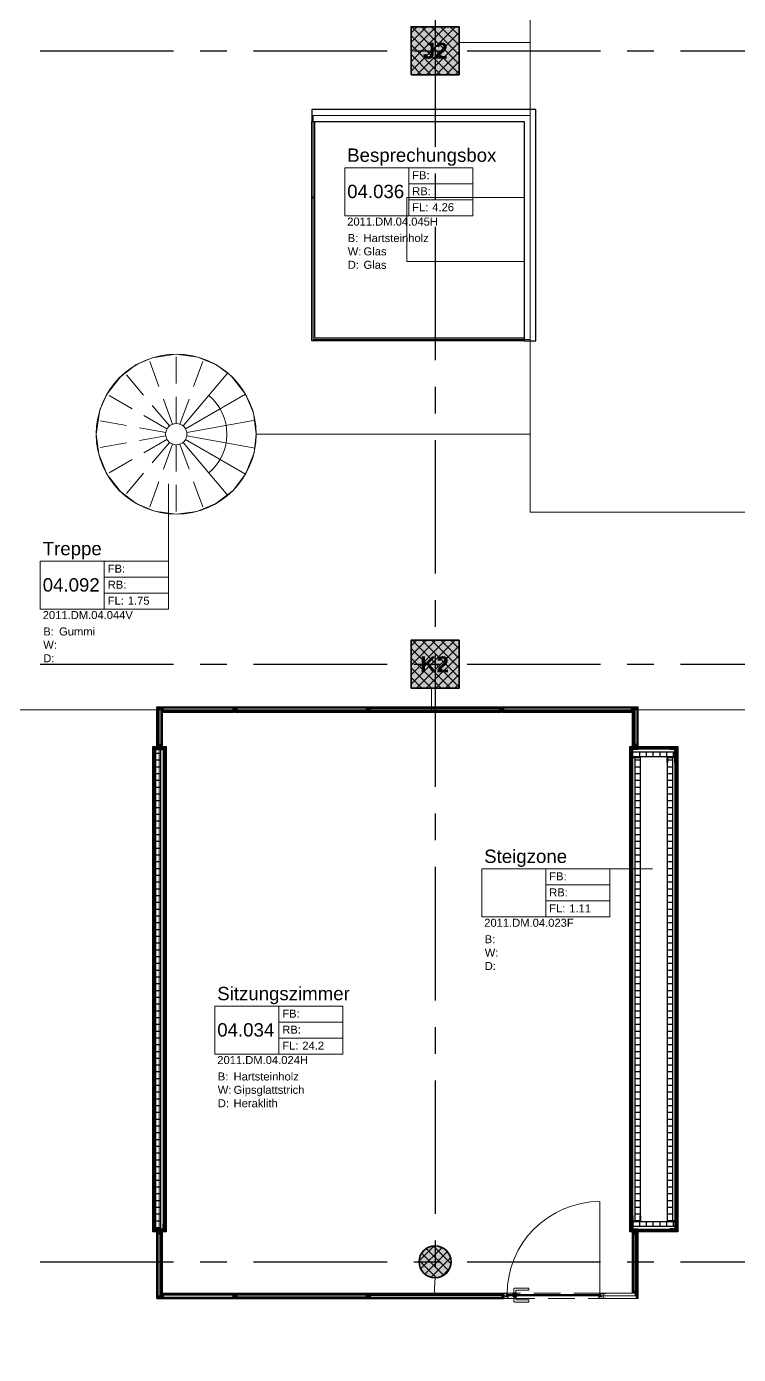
# Model space of a CAD drawing. Header units: millimetres. Extents: x -5 to 111, y -3 to 86.
# Drawn here: x 11.27 to 17.94, y 14.43 to 26.88 of the extents above; entities that cross this region are included whole.
import ezdxf

# ---------------------------------------------------------------- set-up
doc = ezdxf.new("R2010")
doc.units = ezdxf.units.MM
doc.linetypes.add('MITTE', pattern=[2, 1.25, -0.25, 0.25, -0.25])
doc.linetypes.add('STRICHLINIE2', pattern=[0.375, 0.25, -0.125])
for name, color, linetype, lineweight in [('A1------D-', 9, 'Continuous', 18), ('A1E0----E-', 5, 'Continuous', 18), ('A1E00---E-', 3, 'MITTE', 25), ('A1E00---T-', 3, 'Continuous', 25), ('A1E2----E-', 4, 'Continuous', 35), ('A1E2----H-', 5, 'Continuous', 18), ('A1M11---E-', 3, 'Continuous', 25), ('A1M11---H-', 5, 'Continuous', 25), ('A1M16---E-', 5, 'Continuous', 18), ('A1M61---E-', 5, 'Continuous', 18), ('A1Z21---E-', 210, 'Continuous', 18), ('A1Z29---T-', 5, 'Continuous', 18)]:
    doc.layers.add(name, color=color, linetype=linetype, lineweight=lineweight)
doc.layers.add('A1------H-', color=8, linetype='Continuous')
doc.styles.add('ARIAL', font='ARIAL.TTF')
doc.styles.add('ARIALFETT', font='ARIALBD.TTF')
doc.styles.get("Standard").update_dxf_attribs({"font": 'ARIAL.TTF'})
doc.dimstyles.new('MST1_50m', dxfattribs={"dimtxt": 0.125, "dimasz": 0.05, "dimexe": 0.05, "dimexo": 0.1, "dimgap": 0.05, "dimtad": 1, "dimdec": 3, "dimzin": 9, "dimdsep": 46, "dimtxsty": 'ARIAL', "dimblk": 'ORIGIN', "dimcen": 0, "dimse1": 1, "dimse2": 1, "dimclrd": 256, "dimclre": 256, "dimclrt": 256, "dimadec": 0, "dimazin": 0, "dimtfac": 1, "dimtdec": 3, "dimtix": 1, "dimtmove": 0, "dimatfit": 3, "dimldrblk": 'ORIGIN', "dimfxl": 0, "dimlwd": -1, "dimlwe": -1, "dimarcsym": 0})

# ---------------------------------------------------------------- blocks, each defined once
blk = doc.blocks.new('TREPPE_INTERN_¿150')
at = {"layer": 'A1E0----E-', "linetype": 'STRICHLINIE2'}
for p, q in [((-0.05, 0.087), (-0.375, 0.65)), ((-0.017, 0.098), (-0.13, 0.739)), ((0.017, 0.098), (0.13, 0.739)), ((0.05, 0.087), (0.375, 0.65)), ((-0.077, 0.064), (-0.575, 0.482)), ((0.077, 0.064), (0.575, 0.482)), ((-0.094, 0.034), (-0.705, 0.257)), ((0.094, 0.034), (0.705, 0.257)), ((-0.1, 0), (-0.75, 0)), ((0.1, 0), (0.75, 0)), ((-0.094, -0.034), (-0.705, -0.257)), ((0.094, -0.034), (0.705, -0.257))]:
    blk.add_line(p, q, dxfattribs=at)
at = {"layer": 'A1E0----E-'}
for p, q in [((-0.077, -0.064), (-0.575, -0.482)), ((-0.05, -0.087), (-0.375, -0.65)), ((-0.017, -0.098), (-0.13, -0.739)), ((0.017, -0.098), (0.13, -0.739)), ((0.05, -0.087), (0.375, -0.65)), ((0.077, -0.064), (0.575, -0.482)), ((0.364, -0.305), (0.362, -0.306)), ((0.364, -0.305), (0.364, -0.307))]:
    blk.add_line(p, q, dxfattribs=at)
for radius in [0.75, 0.1]:
    blk.add_circle((0, 0), radius, dxfattribs=at)
blk.add_arc((0, 0), 0.475, 220, 320, dxfattribs=at)
blk = doc.blocks.new('Gruppe-15')
at = {"layer": 'A1M16---E-', "linetype": 'Continuous', "lineweight": 9}
blk.add_lwpolyline([(-33.816, -27.539), (-33.816, -27.589), (-34.105, -27.589), (-34.105, -27.584), (-34.125, -27.584), (-34.125, -27.544), (-34.105, -27.544), (-34.105, -27.539)], close=True, dxfattribs=at)
blk = doc.blocks.new('Gruppe-16')
at = {"layer": 'A1M16---E-', "linetype": 'Continuous', "lineweight": 9}
blk.add_line((-34.155, -27.549), (-34.155, -26.679), dxfattribs=at)
at = {"layer": 'A1M16---E-', "linetype": 'STRICHLINIE2', "lineweight": 9}
for p, q in [((-34.15, -27.539), (-35.03, -27.539)), ((-35.015, -27.589), (-34.165, -27.589))]:
    blk.add_line(p, q, dxfattribs=at)
at = {"layer": 'A1M16---E-', "linetype": 'Continuous', "lineweight": 9, "flags": 128}
for points in [[(-34.952, -27.49, 0.414214), (-34.962, -27.5), (-34.962, -27.54), (-34.942, -27.54), (-34.942, -27.515, -0.414214), (-34.937, -27.51), (-34.822, -27.51), (-34.822, -27.49)], [(-34.971, -27.549), (-34.934, -27.549), (-34.934, -27.542, 0.414214), (-34.936, -27.54), (-34.969, -27.54, 0.414214), (-34.971, -27.542)], [(-34.971, -27.562), (-34.934, -27.562), (-34.934, -27.569, -0.414214), (-34.936, -27.571), (-34.969, -27.571, -0.414214), (-34.971, -27.569)], [(-34.952, -27.621, -0.414214), (-34.962, -27.611), (-34.962, -27.571), (-34.942, -27.571), (-34.942, -27.596, 0.414214), (-34.937, -27.601), (-34.822, -27.601), (-34.822, -27.621)]]:
    blk.add_lwpolyline(points, format="xyb", close=True, dxfattribs=at)
at = {"layer": 'A1M16---E-', "linetype": 'Continuous', "lineweight": 9}
for points in [[(-35.04, -27.563), (-35.032, -27.563), (-35.032, -27.541), (-35.07, -27.541), (-35.07, -27.539), (-35.03, -27.539), (-35.03, -27.565), (-35.038, -27.565), (-35.038, -27.569), (-35.015, -27.569), (-35.015, -27.589), (-35.07, -27.589), (-35.07, -27.587), (-35.017, -27.587), (-35.017, -27.571), (-35.04, -27.571)], [(-35.055, -27.541), (-35.055, -27.587), (-35.017, -27.587), (-35.017, -27.571), (-35.04, -27.571), (-35.04, -27.563), (-35.032, -27.563), (-35.032, -27.541)], [(-35.038, -27.565), (-35.015, -27.565), (-35.015, -27.569), (-35.038, -27.569)], [(-35.025, -27.549), (-34.155, -27.549), (-34.155, -27.555), (-35.025, -27.555)], [(-35.025, -27.556), (-34.155, -27.556), (-34.155, -27.562), (-35.025, -27.562)], [(-34.957, -27.549), (-34.947, -27.549), (-34.947, -27.562), (-34.957, -27.562)], [(-34.14, -27.563), (-34.148, -27.563), (-34.148, -27.541), (-34.11, -27.541), (-34.11, -27.539), (-34.15, -27.539), (-34.15, -27.565), (-34.142, -27.565), (-34.142, -27.569), (-34.165, -27.569), (-34.165, -27.589), (-34.11, -27.589), (-34.11, -27.587), (-34.163, -27.587), (-34.163, -27.571), (-34.14, -27.571)], [(-34.165, -27.565), (-34.142, -27.565), (-34.142, -27.569), (-34.165, -27.569)], [(-34.125, -27.541), (-34.125, -27.587), (-34.163, -27.587), (-34.163, -27.571), (-34.14, -27.571), (-34.14, -27.563), (-34.148, -27.563), (-34.148, -27.541)], [(-34.125, -27.541), (-34.11, -27.541), (-34.11, -27.544), (-34.125, -27.544)], [(-34.125, -27.584), (-34.11, -27.584), (-34.11, -27.587), (-34.125, -27.587)]]:
    blk.add_lwpolyline(points, close=True, dxfattribs=at)
for centre in [(-34.952, -27.534), (-34.952, -27.577)]:
    blk.add_circle(centre, 0.001, dxfattribs=at)
blk.add_arc((-34.155, -27.549), 0.87, 90, 180, dxfattribs=at)
at = {"layer": 'A1M16---E-'}
blk.add_blockref('Gruppe-15', (0, 0), dxfattribs=at)
at = {"layer": 'A1M16---E-', "flags": 1}
for tag in ['Tuerschliesser', 'Tuernummer', 'Türtyp', 'Schall_dB', 'Sicherheit', 'Geschoss', 'Groesse', 'Bezeichnung', 'Brandschutz', 'Detail_N°', 'Material', 'Bandseite', 'Diverses', 'NEUBEST']:
    blk.add_attdef(tag, (-35.07, -27.621), '', height=0.18, dxfattribs=at)
blk = doc.blocks.new('_Origin')
at = {"color": 0, "linetype": 'ByBlock', "lineweight": -2}
blk.add_line((0, 0), (-1, 0), dxfattribs=at)
for points in [[(0, 0), (0, 1)], [(0, 0), (0, -1)]]:
    blk.add_lwpolyline(points)
blk.add_circle((0, 0), 0.5, dxfattribs=at)
blk = doc.blocks.new('*D224')
at = {"layer": 'A1------D-', "transparency": 16777216}
blk.add_line((5.295, 4.001), (84.625, 4.001), dxfattribs=at)
at = {"layer": 'Defpoints', "color": 0, "transparency": 16777216}
for p in [(84.675, 18.775), (5.245, 8.158), (84.675, 4.001)]:
    blk.add_point(p, dxfattribs=at)
at = {"layer": 'A1------D-', "transparency": 16777216, "xscale": 0.05, "yscale": 0.05, "zscale": 0.05, "rotation": 180}
blk.add_blockref('_Origin', (5.245, 4.001), dxfattribs=at)
at = {"layer": 'A1------D-', "transparency": 16777216, "xscale": 0.05, "yscale": 0.05, "zscale": 0.05}
blk.add_blockref('_Origin', (84.675, 4.001), dxfattribs=at)
at = {"layer": 'A1------D-', "transparency": 16777216, "insert": (44.96, 4.115), "char_height": 0.125, "attachment_point": 5, "style": 'ARIAL'}
blk.add_mtext('79.43', dxfattribs=at)
blk = doc.blocks.new('bbl-raumstempel')
for points in [[(0, 0), (0, -0.45), (1.2, -0.45), (1.2, 0), (0, 0)], [(0.6, -0.45), (0.6, 0)], [(0.6, -0.15), (1.2, -0.15)], [(0.6, -0.3), (1.2, -0.3)], [(1.2, -0.3), (1.2, -0.45)]]:
    blk.add_lwpolyline(points)
at = {"style": 'ARIAL'}
for s, p in [('FB:', (0.632, -0.108)), ('RB:', (0.632, -0.258)), ('FL:', (0.632, -0.408)), ('B:', (0.028, -0.697)), ('W:', (0.028, -0.822)), ('D:', (0.028, -0.948))]:
    blk.add_text(s, height=0.075, dxfattribs=at).set_placement(p)
for tag, p, height in [('RAUMBEZ', (0.023, 0.055), 0.125), ('FB', (0.82, -0.108), 0.075), ('RNR1', (0.023, -0.285), 0.125), ('RB', (0.82, -0.258), 0.075), ('FLAECHE', (0.82, -0.408), 0.075), ('RNR2', (0.023, -0.543), 0.075), ('B', (0.176, -0.697), 0.075), ('W', (0.176, -0.822), 0.075), ('D', (0.176, -0.948), 0.075)]:
    blk.add_attdef(tag, p, '', height=height, dxfattribs=at)
blk = doc.blocks.new('2011.DM.04.023F', base_point=(17.02275, 20.03225))
at = {"layer": 'A1Z21---E-'}
blk.add_lwpolyline([(17.02275, 20.03225), (17.27725, 20.03225), (17.27725, 15.67775), (17.02275, 15.67775)], close=True, dxfattribs=at)
at = {"layer": 'A1Z21---E-', "style": 'ARIAL', "flags": 1}
blk.add_attdef('C_NUMBER', (17.02275, 20.03225), '', height=10, dxfattribs=at)
blk = doc.blocks.new('2011.DM.04.024H', base_point=(15.098, 14.981))
at = {"layer": 'A1Z21---E-'}
blk.add_lwpolyline([(15.098, 14.981), (15.096, 15.053), (15.1, 15.15), (15.16, 15.162), (15.206, 15.194), (15.238, 15.241), (15.25, 15.3), (15.241, 15.352), (15.207, 15.406), (15.161, 15.437), (15.1, 15.45), (15.054, 15.443), (14.996, 15.408), (14.963, 15.361), (14.95, 15.3), (14.961, 15.244), (14.994, 15.194), (15.049, 15.159), (15.1, 15.15), (15.096, 15.053), (15.098, 14.981), (12.577, 14.981), (12.516, 14.981), (12.516, 20.474), (16.962, 20.474), (16.976, 20.474), (16.976, 20.13), (16.925, 20.13), (16.925, 15.58), (16.975, 15.58), (16.975, 14.981)], close=True, dxfattribs=at)
at = {"layer": 'A1Z21---E-', "style": 'ARIAL', "flags": 1}
blk.add_attdef('C_NUMBER', (15.098, 14.981), '', height=10, dxfattribs=at)
blk = doc.blocks.new('2011.DM.04.025V', base_point=(44.845, 13.53))
at = {"layer": 'A1Z21---E-'}
blk.add_lwpolyline([(44.845, 13.53), (10.701, 13.53), (44.845, 13.53), (10.701, 13.53), (10.701, 20.474), (12.516, 20.474), (12.516, 14.981), (16.975, 14.981), (16.975, 15.58), (17.375, 15.58), (17.375, 20.13), (16.976, 20.13), (16.976, 20.474), (18.38, 20.474)], dxfattribs=at)
at = {"layer": 'A1Z21---E-', "style": 'ARIAL', "flags": 1}
blk.add_attdef('C_NUMBER', (44.845, 13.53), '', height=10, dxfattribs=at)
blk = doc.blocks.new('2011.DM.04.036H', base_point=(5.675, 18.746))
at = {"layer": 'A1Z21---E-'}
blk.add_lwpolyline([(5.675, 18.746), (10.701, 18.746), (10.701, 13.53), (13.225, 13.53), (13.225, 8.51), (7.598, 8.51), (7.6, 8.75), (7.655, 8.761), (7.706, 8.794), (7.741, 8.849), (7.75, 8.9), (7.737, 8.96), (7.705, 9.007), (7.658, 9.038), (7.6, 9.05), (7.535, 9.035), (7.495, 9.007), (7.465, 8.966), (7.45, 8.9), (7.462, 8.841), (7.494, 8.794), (7.536, 8.764), (7.6, 8.75), (7.598, 8.51), (5.675, 8.51), (5.675, 15.282), (7.45, 15.3), (7.459, 15.25), (7.493, 15.195), (7.538, 15.163), (7.6, 15.15), (7.657, 15.161), (7.706, 15.194), (7.738, 15.24), (7.75, 15.3), (7.731, 15.372), (7.705, 15.407), (7.665, 15.435), (7.6, 15.45), (7.543, 15.439), (7.495, 15.407), (7.462, 15.358), (7.45, 15.3), (5.675, 15.282)], close=True, dxfattribs=at)
at = {"layer": 'A1Z21---E-', "style": 'ARIAL', "flags": 1}
blk.add_attdef('C_NUMBER', (5.675, 18.746), '', height=10, dxfattribs=at)
blk = doc.blocks.new('2011.DM.04.044V', base_point=(12.675, 23.806))
at = {"layer": 'A1Z21---E-'}
blk.add_lwpolyline([(12.675, 23.806), (12.451, 23.772), (12.298, 23.705), (12.152, 23.594), (12.025, 23.431), (11.96, 23.284), (11.925, 23.056), (11.949, 22.869), (12.025, 22.681), (12.152, 22.519), (12.301, 22.406), (12.471, 22.334), (12.675, 22.306), (12.868, 22.331), (13.047, 22.405), (13.208, 22.529), (13.325, 22.681), (13.404, 22.881), (13.425, 23.056), (13.398, 23.256), (13.325, 23.431), (13.189, 23.602), (13.051, 23.705), (12.878, 23.778)], close=True, dxfattribs=at)
at = {"layer": 'A1Z21---E-', "style": 'ARIAL', "flags": 1}
blk.add_attdef('C_NUMBER', (12.675, 23.806), '', height=10, dxfattribs=at)
blk = doc.blocks.new('2011.DM.04.045H', base_point=(13.958, 23.945))
at = {"layer": 'A1Z21---E-'}
blk.add_lwpolyline([(13.958, 23.945), (15.99, 23.945), (15.99, 26.043), (13.958, 26.043)], close=True, dxfattribs=at)
at = {"layer": 'A1Z21---E-', "style": 'ARIAL', "flags": 1}
blk.add_attdef('C_NUMBER', (13.958, 23.945), '', height=10, dxfattribs=at)
blk = doc.blocks.new('2011.DM.04.048H', base_point=(22.85, 22.325))
at = {"layer": 'A1Z21---E-'}
blk.add_lwpolyline([(22.85, 22.325), (15.99, 22.325), (15.99, 37.545), (15.99, 37.945), (15.99, 37.945), (19.197, 37.945), (19.197, 37.945), (19.46, 37.945), (19.46, 37.945), (22.345, 37.945), (22.349, 37.953), (22.381, 37.925), (22.822, 37.925), (22.85, 37.949), (22.85, 32.625), (22.35, 32.625), (22.35, 32.175), (22.85, 32.175), (22.85, 26.875), (22.35, 26.875), (22.35, 26.425), (22.85, 26.425), (22.85, 22.325)], close=True, dxfattribs=at)
at = {"layer": 'A1Z21---E-', "style": 'ARIAL', "flags": 1}
blk.add_attdef('C_NUMBER', (22.85, 22.325), '', height=10, dxfattribs=at)
blk = doc.blocks.new('2011.DM.04.049V', base_point=(35.55, 47.104))
at = {"layer": 'A1Z21---E-'}
for points in [[(22.85, 22.325), (15.99, 22.325), (15.99, 23.056), (13.425, 23.056), (13.404, 22.881), (13.325, 22.681), (13.208, 22.529), (13.047, 22.405), (12.868, 22.331), (12.675, 22.306), (12.471, 22.334), (12.301, 22.406), (12.152, 22.519), (12.025, 22.681), (11.949, 22.869), (11.925, 23.056), (11.96, 23.284), (12.025, 23.431), (12.152, 23.594), (12.298, 23.705), (12.451, 23.772), (12.675, 23.806), (12.878, 23.778), (13.051, 23.705), (13.189, 23.602), (13.325, 23.431), (13.398, 23.256), (13.425, 23.056), (14.471, 23.056), (15.99, 23.056), (15.99, 23.945), (13.958, 23.945), (13.958, 26.043), (15.99, 26.043), (15.99, 26.727), (15.325, 26.727), (15.325, 26.425), (14.875, 26.425), (14.875, 26.875), (15.325, 26.875), (15.325, 26.727), (15.99, 26.727), (15.99, 27.266)], [(10.7, 43.18), (10.701, 20.474), (15.067, 20.474), (15.067, 20.675), (14.875, 20.675), (14.875, 21.125), (15.325, 21.125), (15.325, 20.675), (15.067, 20.675), (15.067, 20.474), (18.38, 20.474)]]:
    blk.add_lwpolyline(points, dxfattribs=at)
at = {"layer": 'A1Z21---E-', "style": 'ARIAL', "flags": 1}
blk.add_attdef('C_NUMBER', (35.55, 47.104), '', height=10, dxfattribs=at)

msp = doc.modelspace()

# ---------------------------------------------------------------- hatches: boundary and pattern name
at = {"layer": 'A1------H-'}
for points in [[(14.875, 26.425), (15.325, 26.425), (15.325, 26.875), (14.875, 26.875)], [(14.875, 20.675), (15.325, 20.675), (15.325, 21.125), (14.875, 21.125)], [(14.875, 20.675), (15.325, 20.675), (15.325, 21.125), (14.875, 21.125)]]:
    msp.add_hatch(color=256, dxfattribs=at).paths.add_polyline_path(points)
h = msp.add_hatch(color=256, dxfattribs=at)
edge = h.paths.add_edge_path()
edge.add_arc((15.1, 15.3), 0.15, 0, 360)
at = {"layer": 'A1E2----H-'}
h = msp.add_hatch(dxfattribs=at)
h.set_pattern_fill('ANSI37', color=256, scale=0.02, style=0)
h.paths.add_polyline_path([(14.875, 26.425), (15.325, 26.425), (15.325, 26.875), (14.875, 26.875)])
h = msp.add_hatch(dxfattribs=at)
h.set_pattern_fill('ANSI37', color=256, scale=0.02, style=0)
h.paths.add_polyline_path([(14.875, 20.675), (15.325, 20.675), (15.325, 21.125), (14.875, 21.125)])
h = msp.add_hatch(dxfattribs=at)
h.set_pattern_fill('ANSI37', color=256, scale=0.02, style=0)
h.paths.add_polyline_path([(14.875, 20.675), (15.325, 20.675), (15.325, 21.125), (14.875, 21.125)])
h = msp.add_hatch(dxfattribs=at)
h.set_pattern_fill('ANSI37', color=256, scale=0.02, style=0)
edge = h.paths.add_edge_path()
edge.add_arc((15.1, 15.3), 0.15, 0, 360, ccw=False)
at = {"layer": 'A1M11---H-'}
h = msp.add_hatch(dxfattribs=at)
h.set_pattern_fill('ANSI31', color=256, scale=0.02, angle=315, style=0)
h.paths.add_polyline_path([(12.4823, 15.608), (12.4823, 20.102), (12.5292, 20.102), (12.5292, 15.608)])
h = msp.add_hatch(dxfattribs=at)
h.set_pattern_fill('ANSI31', color=256, scale=0.02, angle=45, style=0)
h.paths.add_polyline_path([(16.953, 20.0323), (16.953, 20.0793), (17.347, 20.0793), (17.347, 20.0323)])
h = msp.add_hatch(dxfattribs=at)
h.set_pattern_fill('ANSI31', color=256, scale=0.02, angle=315, style=0)
h.paths.add_polyline_path([(16.9758, 15.683), (16.9758, 20.027), (17.0227, 20.027), (17.0227, 15.683)])
h = msp.add_hatch(dxfattribs=at)
h.set_pattern_fill('ANSI31', color=256, scale=0.02, angle=315, style=0)
h.paths.add_polyline_path([(17.2772, 15.683), (17.2772, 20.027), (17.3242, 20.027), (17.3242, 15.683)])
h = msp.add_hatch(dxfattribs=at)
h.set_pattern_fill('ANSI31', color=256, scale=0.02, angle=45, style=0)
h.paths.add_polyline_path([(16.953, 15.6308), (16.953, 15.6778), (17.347, 15.6778), (17.347, 15.6308)])

# ---------------------------------------------------------------- linework, layer by layer
at = {"layer": 'A1E00---E-'}
for p, q in [((15.1, 79), (15.1, 14.9776)), ((1.4, 26.65), (89.8, 26.65)), ((1.4, 20.9), (89.8, 20.9)), ((1.4, 15.3), (47.4, 15.3))]:
    msp.add_line(p, q, dxfattribs=at)
at = {"layer": 'A1E2----E-', "flags": 128}
for points in [[(14.875, 26.425), (15.325, 26.425), (15.325, 26.875), (14.875, 26.875), (14.875, 26.425)], [(14.875, 20.675), (15.325, 20.675), (15.325, 21.125), (14.875, 21.125), (14.875, 20.675)], [(14.875, 20.675), (15.325, 20.675), (15.325, 21.125), (14.875, 21.125), (14.875, 20.675)]]:
    msp.add_lwpolyline(points, dxfattribs=at)
at = {"layer": 'A1E2----E-'}
msp.add_circle((15.1, 15.3), 0.15, dxfattribs=at)
msp.add_circle((15.1, 15.3), 0.15, dxfattribs=at)
at = {"layer": 'A1M11---E-'}
for p, q in [((12.5295, 20.4745), (12.503, 20.4895)), ((12.503, 20.4745), (12.5295, 20.4895)), ((12.553, 20.463), (12.538, 20.4895)), ((12.553, 20.4895), (12.538, 20.463)), ((13.2075, 20.463), (13.2225, 20.4895)), ((13.2075, 20.4895), (13.2225, 20.463)), ((13.2225, 20.5), (13.2225, 20.45)), ((13.2425, 20.463), (13.2275, 20.4895)), ((13.2425, 20.4895), (13.2275, 20.463)), ((14.4575, 20.463), (14.4725, 20.4895)), ((14.4575, 20.4895), (14.4725, 20.463)), ((14.4925, 20.463), (14.4775, 20.4895)), ((14.4925, 20.4895), (14.4775, 20.463)), ((15.7075, 20.463), (15.7225, 20.4895)), ((15.7075, 20.4895), (15.7225, 20.463)), ((15.7275, 20.45), (15.7275, 20.5)), ((15.7425, 20.463), (15.7275, 20.4895)), ((15.7425, 20.4895), (15.7275, 20.463)), ((16.9395, 20.463), (16.9545, 20.4895)), ((16.9395, 20.4895), (16.9545, 20.463)), ((16.963, 20.4745), (16.9895, 20.4895)), ((16.9895, 20.4745), (16.963, 20.4895)), ((12.4945, 20.135), (12.5405, 20.135)), ((12.5295, 20.15), (12.503, 20.135)), ((12.503, 20.15), (12.5295, 20.135)), ((16.95, 20.135), (17, 20.135)), ((16.963, 20.15), (16.9895, 20.135)), ((16.9895, 20.15), (16.963, 20.135)), ((12.4945, 15.575), (12.5405, 15.575)), ((12.5295, 15.56), (12.503, 15.575)), ((12.503, 15.56), (12.5295, 15.575)), ((16.952, 15.575), (16.998, 15.575)), ((16.9605, 15.56), (16.9875, 15.575)), ((16.9875, 15.56), (16.9605, 15.575)), ((12.5295, 14.9805), (12.503, 14.9655)), ((12.503, 14.9805), (12.5295, 14.9655)), ((12.553, 14.992), (12.538, 14.9655)), ((12.553, 14.9655), (12.538, 14.992)), ((13.2075, 14.992), (13.2225, 14.9655)), ((13.2075, 14.9655), (13.2225, 14.992)), ((13.2225, 14.955), (13.2225, 15.005)), ((13.2425, 14.992), (13.2275, 14.9655)), ((13.2425, 14.9655), (13.2275, 14.992)), ((14.4575, 14.992), (14.4725, 14.9655)), ((14.4575, 14.9655), (14.4725, 14.992)), ((14.4925, 14.992), (14.4775, 14.9655)), ((14.4925, 14.9655), (14.4775, 14.992)), ((15.73, 14.992), (15.745, 14.9655)), ((15.73, 14.9655), (15.745, 14.992)), ((16.9605, 15.025), (16.9875, 15.01)), ((16.9875, 15.025), (16.9605, 15.01))]:
    msp.add_line(p, q, dxfattribs=at)
for points in [[(16.045, 23.9317), (16.045, 26.0982), (13.945, 26.0982), (13.945, 25.9882), (15.935, 25.9882), (15.935, 23.9317)], [(13.945, 25.9882), (13.9715, 25.9882), (13.9715, 25.2732), (13.945, 25.2732)], [(13.9715, 25.2732), (13.9715, 23.9582), (15.935, 23.9582), (15.935, 23.9317), (13.945, 23.9317), (13.945, 25.2732)], [(12.4925, 20.5), (12.4945, 20.5), (12.4945, 20.135), (12.4925, 20.135)], [(12.4945, 20.5), (13.2225, 20.5), (13.2225, 20.498), (12.4945, 20.498)], [(12.497, 20.4955), (13.2225, 20.4955), (13.2225, 20.4895), (12.497, 20.4895)], [(12.503, 20.135), (12.497, 20.135), (12.497, 20.4895), (12.503, 20.4895)], [(12.503, 20.4895), (12.5295, 20.4895), (12.5295, 20.4745), (12.503, 20.4745)], [(12.5295, 20.135), (12.5335, 20.135), (12.5335, 20.4895), (12.5295, 20.4895)], [(12.538, 20.135), (12.534, 20.135), (12.534, 20.4895), (12.538, 20.4895)], [(12.538, 20.4895), (12.553, 20.4895), (12.553, 20.463), (12.538, 20.463)], [(12.538, 20.463), (13.2225, 20.463), (13.2225, 20.459), (12.538, 20.459)], [(12.538, 20.4585), (13.2225, 20.4585), (13.2225, 20.4545), (12.538, 20.4545)], [(12.5405, 20.452), (12.5425, 20.452), (12.5425, 20.135), (12.5405, 20.135)], [(12.5425, 20.452), (13.2225, 20.452), (13.2225, 20.45), (12.5425, 20.45)], [(13.2075, 20.4895), (13.2225, 20.4895), (13.2225, 20.463), (13.2075, 20.463)], [(13.2225, 20.4955), (13.2275, 20.4955), (13.2275, 20.4545), (13.2225, 20.4545)], [(13.2275, 20.5), (14.4725, 20.5), (14.4725, 20.498), (13.2275, 20.498)], [(13.2275, 20.498), (14.4725, 20.498), (14.4725, 20.452), (13.2275, 20.452)], [(13.2275, 20.4895), (13.2275, 20.4955), (14.4725, 20.4955), (14.4725, 20.4895)], [(13.2275, 20.4895), (13.2425, 20.4895), (13.2425, 20.463), (13.2275, 20.463)], [(13.2275, 20.463), (13.2275, 20.459), (14.4725, 20.459), (14.4725, 20.463)], [(13.2275, 20.4545), (13.2275, 20.4585), (14.4725, 20.4585), (14.4725, 20.4545)], [(13.2275, 20.452), (14.4725, 20.452), (14.4725, 20.45), (13.2275, 20.45)], [(14.4575, 20.4895), (14.4725, 20.4895), (14.4725, 20.463), (14.4575, 20.463)], [(14.4725, 20.4955), (14.4775, 20.4955), (14.4775, 20.4545), (14.4725, 20.4545)], [(14.4775, 20.5), (15.7225, 20.5), (15.7225, 20.498), (14.4775, 20.498)], [(14.4775, 20.498), (15.7225, 20.498), (15.7225, 20.452), (14.4775, 20.452)], [(15.7225, 20.4895), (15.7225, 20.4955), (14.4775, 20.4955), (14.4775, 20.4895)], [(14.4775, 20.4895), (14.4925, 20.4895), (14.4925, 20.463), (14.4775, 20.463)], [(15.7225, 20.463), (15.7225, 20.459), (14.4775, 20.459), (14.4775, 20.463)], [(15.7225, 20.4545), (15.7225, 20.4585), (14.4775, 20.4585), (14.4775, 20.4545)], [(14.4775, 20.452), (15.7225, 20.452), (15.7225, 20.45), (14.4775, 20.45)], [(15.7075, 20.4895), (15.7225, 20.4895), (15.7225, 20.463), (15.7075, 20.463)], [(15.7225, 20.4955), (15.7275, 20.4955), (15.7275, 20.4545), (15.7225, 20.4545)], [(15.7275, 20.5), (16.998, 20.5), (16.998, 20.498), (15.7275, 20.498)], [(15.7275, 20.4955), (16.9955, 20.4955), (16.9955, 20.4895), (15.7275, 20.4895)], [(15.7275, 20.4895), (15.7425, 20.4895), (15.7425, 20.463), (15.7275, 20.463)], [(15.7275, 20.463), (16.9545, 20.463), (16.9545, 20.459), (15.7275, 20.459)], [(15.7275, 20.4585), (16.9545, 20.4585), (16.9545, 20.4545), (15.7275, 20.4545)], [(15.7275, 20.452), (16.95, 20.452), (16.95, 20.45), (15.7275, 20.45)], [(16.9395, 20.4895), (16.9545, 20.4895), (16.9545, 20.463), (16.9395, 20.463)], [(16.95, 20.452), (16.952, 20.452), (16.952, 20.135), (16.95, 20.135)], [(16.9545, 20.135), (16.9585, 20.135), (16.9585, 20.4895), (16.9545, 20.4895)], [(16.963, 20.135), (16.959, 20.135), (16.959, 20.4895), (16.963, 20.4895)], [(16.963, 20.4895), (16.9895, 20.4895), (16.9895, 20.4745), (16.963, 20.4745)], [(16.9895, 20.135), (16.9955, 20.135), (16.9955, 20.4895), (16.9895, 20.4895)], [(16.998, 20.5), (17, 20.5), (17, 20.135), (16.998, 20.135)], [(12.455, 20.13), (12.58, 20.13), (12.58, 20.1175), (12.455, 20.1175)], [(12.455, 20.1175), (12.4675, 20.1175), (12.4675, 15.5925), (12.455, 15.5925)], [(12.4675, 20.1175), (12.5675, 20.1175), (12.5675, 20.105), (12.4675, 20.105)], [(12.4675, 20.105), (12.48, 20.105), (12.48, 15.605), (12.4675, 15.605)], [(12.555, 20.055), (12.555, 20.105), (12.48, 20.105), (12.48, 20.055), (12.4823, 20.055), (12.4823, 20.102), (12.5527, 20.102), (12.5527, 20.055)], [(12.4823, 20.102), (12.5292, 20.102), (12.5292, 15.608), (12.4823, 15.608)], [(12.497, 20.135), (12.538, 20.135), (12.538, 20.13), (12.497, 20.13)], [(12.503, 20.15), (12.5295, 20.15), (12.5295, 20.135), (12.503, 20.135)], [(12.555, 20.105), (12.5675, 20.105), (12.5675, 15.605), (12.555, 15.605)], [(12.5675, 20.1175), (12.58, 20.1175), (12.58, 15.5925), (12.5675, 15.5925)], [(16.925, 20.13), (17.375, 20.13), (17.375, 20.1175), (16.925, 20.1175)], [(16.925, 20.1175), (16.9375, 20.1175), (16.9375, 15.5925), (16.925, 15.5925)], [(16.9375, 20.1175), (17.3625, 20.1175), (17.3625, 20.105), (16.9375, 20.105)], [(16.9375, 20.105), (16.95, 20.105), (16.95, 15.605), (16.9375, 15.605)], [(17, 20.105), (16.95, 20.105), (16.95, 20.03), (17, 20.03), (17, 20.0323), (16.953, 20.0323), (16.953, 20.1028), (17, 20.1028)], [(16.953, 20.0793), (17.347, 20.0793), (17.347, 20.0323), (16.953, 20.0323)], [(16.9545, 20.135), (16.9955, 20.135), (16.9955, 20.13), (16.9545, 20.13)], [(16.963, 20.15), (16.9895, 20.15), (16.9895, 20.135), (16.963, 20.135)], [(17.3, 20.105), (17.35, 20.105), (17.35, 20.03), (17.3, 20.03), (17.3, 20.0323), (17.347, 20.0323), (17.347, 20.1028), (17.3, 20.1028)], [(17.35, 20.105), (17.3625, 20.105), (17.3625, 15.605), (17.35, 15.605)], [(17.3625, 20.1175), (17.375, 20.1175), (17.375, 15.5925), (17.3625, 15.5925)], [(17.025, 19.98), (17.025, 20.03), (16.95, 20.03), (16.95, 19.98), (16.9522, 19.98), (16.9522, 20.027), (17.0227, 20.027), (17.0227, 19.98)], [(16.9758, 20.027), (17.0227, 20.027), (17.0227, 15.683), (16.9758, 15.683)], [(17.275, 19.98), (17.275, 20.03), (17.35, 20.03), (17.35, 19.98), (17.3478, 19.98), (17.3478, 20.027), (17.2772, 20.027), (17.2772, 19.98)], [(17.2772, 20.027), (17.3242, 20.027), (17.3242, 15.683), (17.2772, 15.683)], [(17.025, 15.73), (17.025, 15.68), (16.95, 15.68), (16.95, 15.73), (16.9522, 15.73), (16.9522, 15.683), (17.0227, 15.683), (17.0227, 15.73)], [(17.275, 15.73), (17.275, 15.68), (17.35, 15.68), (17.35, 15.73), (17.3478, 15.73), (17.3478, 15.683), (17.2772, 15.683), (17.2772, 15.73)], [(12.455, 15.5925), (12.58, 15.5925), (12.58, 15.58), (12.455, 15.58)], [(12.4675, 15.605), (12.5675, 15.605), (12.5675, 15.5925), (12.4675, 15.5925)], [(12.555, 15.655), (12.555, 15.605), (12.48, 15.605), (12.48, 15.655), (12.4823, 15.655), (12.4823, 15.608), (12.5527, 15.608), (12.5527, 15.655)], [(12.4925, 15.575), (12.4945, 15.575), (12.4945, 14.957), (12.4925, 14.957)], [(12.497, 15.58), (12.538, 15.58), (12.538, 15.575), (12.497, 15.575)], [(12.503, 15.575), (12.497, 15.575), (12.497, 14.9655), (12.503, 14.9655)], [(12.503, 15.575), (12.5295, 15.575), (12.5295, 15.56), (12.503, 15.56)], [(12.5295, 15.575), (12.5335, 15.575), (12.5335, 14.9655), (12.5295, 14.9655)], [(12.538, 15.575), (12.534, 15.575), (12.534, 14.9655), (12.538, 14.9655)], [(12.5405, 15.575), (12.5425, 15.575), (12.5425, 15.003), (12.5405, 15.003)], [(16.925, 15.5925), (17.375, 15.5925), (17.375, 15.58), (16.925, 15.58)], [(16.9375, 15.605), (17.3625, 15.605), (17.3625, 15.5925), (16.9375, 15.5925)], [(17, 15.605), (16.95, 15.605), (16.95, 15.68), (17, 15.68), (17, 15.6778), (16.953, 15.6778), (16.953, 15.6073), (17, 15.6073)], [(16.95, 15.575), (16.952, 15.575), (16.952, 15.005), (16.95, 15.005)], [(16.953, 15.6778), (17.347, 15.6778), (17.347, 15.6308), (16.953, 15.6308)], [(16.9545, 15.58), (16.9955, 15.58), (16.9955, 15.575), (16.9545, 15.575)], [(16.9545, 15.575), (16.9605, 15.575), (16.9605, 15.01), (16.9545, 15.01)], [(16.9605, 15.575), (16.9875, 15.575), (16.9875, 15.56), (16.9605, 15.56)], [(16.9875, 15.575), (16.9955, 15.575), (16.9955, 14.955), (16.9875, 14.955)], [(16.998, 15.575), (17, 15.575), (17, 14.955), (16.998, 14.955)], [(17.3, 15.605), (17.35, 15.605), (17.35, 15.68), (17.3, 15.68), (17.3, 15.6778), (17.347, 15.6778), (17.347, 15.6073), (17.3, 15.6073)], [(12.4925, 14.957), (13.2225, 14.957), (13.2225, 14.955), (12.4925, 14.955)], [(12.497, 14.9655), (13.2225, 14.9655), (13.2225, 14.9595), (12.497, 14.9595)], [(12.503, 14.9805), (12.5295, 14.9805), (12.5295, 14.9655), (12.503, 14.9655)], [(12.538, 15.0005), (13.2225, 15.0005), (13.2225, 14.9965), (12.538, 14.9965)], [(12.538, 14.996), (13.2225, 14.996), (13.2225, 14.992), (12.538, 14.992)], [(12.538, 14.992), (12.553, 14.992), (12.553, 14.9655), (12.538, 14.9655)], [(12.5425, 15.005), (13.2225, 15.005), (13.2225, 15.003), (12.5425, 15.003)], [(13.2075, 14.992), (13.2225, 14.992), (13.2225, 14.9655), (13.2075, 14.9655)], [(13.2225, 15.0005), (13.2275, 15.0005), (13.2275, 14.9595), (13.2225, 14.9595)], [(13.2275, 15.005), (14.4725, 15.005), (14.4725, 15.003), (13.2275, 15.003)], [(13.2275, 15.003), (14.4725, 15.003), (14.4725, 14.957), (13.2275, 14.957)], [(13.2275, 15.0005), (13.2275, 14.9965), (14.4725, 14.9965), (14.4725, 15.0005)], [(13.2275, 14.992), (13.2275, 14.996), (14.4725, 14.996), (14.4725, 14.992)], [(13.2275, 14.992), (13.2425, 14.992), (13.2425, 14.9655), (13.2275, 14.9655)], [(13.2275, 14.9655), (13.2275, 14.9595), (14.4725, 14.9595), (14.4725, 14.9655)], [(13.2275, 14.957), (14.4725, 14.957), (14.4725, 14.955), (13.2275, 14.955)], [(14.4575, 14.992), (14.4725, 14.992), (14.4725, 14.9655), (14.4575, 14.9655)], [(14.4725, 15.0005), (14.4775, 15.0005), (14.4775, 14.9595), (14.4725, 14.9595)], [(14.4775, 15.005), (15.745, 15.005), (15.745, 15.003), (14.4775, 15.003)], [(14.4775, 15.003), (15.745, 15.003), (15.745, 14.957), (14.4775, 14.957)], [(15.745, 15.0005), (15.745, 14.9965), (14.4775, 14.9965), (14.4775, 15.0005)], [(15.745, 14.992), (15.745, 14.996), (14.4775, 14.996), (14.4775, 14.992)], [(14.4775, 14.992), (14.4925, 14.992), (14.4925, 14.9655), (14.4775, 14.9655)], [(15.745, 14.9655), (15.745, 14.9595), (14.4775, 14.9595), (14.4775, 14.9655)], [(14.4775, 14.957), (15.745, 14.957), (15.745, 14.955), (14.4775, 14.955)], [(15.73, 14.992), (15.745, 14.992), (15.745, 14.9655), (15.73, 14.9655)], [(16.9545, 15.01), (16.9875, 15.01), (16.9875, 15.005), (16.9545, 15.005)], [(16.9605, 15.025), (16.9875, 15.025), (16.9875, 15.01), (16.9605, 15.01)]]:
    msp.add_lwpolyline(points, close=True, dxfattribs=at)
at = {"layer": 'A1M61---E-'}
msp.add_lwpolyline([(14.835, 25.2732), (15.935, 25.2732), (15.935, 24.6732), (14.835, 24.6732)], close=True, dxfattribs=at)
at = {"layer": 'A1Z29---T-'}
for p, q in [((12.6012, 21.8664), (12.6012, 22.5905)), ((16.7376, 18.9824), (17.1386, 18.9824))]:
    msp.add_line(p, q, dxfattribs=at)

# ---------------------------------------------------------------- block references
at = {"layer": 'A1E0----E-', "rotation": 90}
msp.add_blockref('TREPPE_INTERN_¿150', (12.675, 23.0563), dxfattribs=at)
at = {"layer": 'A1M16---E-'}
msp.add_blockref('Gruppe-16', (50.8004, 42.5436), dxfattribs=at)
at = {"layer": 'A1Z21---E-'}
for name, p in [('2011.DM.04.049V', (35.55, 47.1039)), ('2011.DM.04.048H', (22.85, 22.325)), ('2011.DM.04.045H', (13.9582, 23.945)), ('2011.DM.04.044V', (12.675, 23.8063)), ('2011.DM.04.025V', (44.845, 13.53)), ('2011.DM.04.024H', (15.0981, 14.9807)), ('2011.DM.04.023F', (17.0227, 20.0323)), ('2011.DM.04.036H', (5.675, 18.7463))]:
    msp.add_blockref(name, p, dxfattribs=at)
at = {"layer": 'A1Z29---T-'}
for p, values in [((14.2539, 25.5539), {'FLAECHE': '4.26', 'RAUMBEZ': 'Besprechungsbox', 'RNR1': '04.036', 'RNR2': '2011.DM.04.045H', 'B': 'Hartsteinholz', 'W': 'Glas', 'D': 'Glas'}), ((11.4012, 21.8664), {'FLAECHE': '1.75', 'RAUMBEZ': 'Treppe', 'RNR1': '04.092', 'RNR2': '2011.DM.04.044V', 'B': 'Gummi'}), ((15.5376, 18.9824), {'FLAECHE': '1.11', 'RAUMBEZ': 'Steigzone', 'RNR2': '2011.DM.04.023F'}), ((13.0364, 17.6959), {'FLAECHE': '24.2', 'RAUMBEZ': 'Sitzungszimmer', 'RNR1': '04.034', 'RNR2': '2011.DM.04.024H', 'B': 'Hartsteinholz', 'W': 'Gipsglattstrich', 'D': 'Heraklith'})]:
    msp.add_blockref('bbl-raumstempel', p, dxfattribs=at).add_auto_attribs(values)

# ---------------------------------------------------------------- texts
at = {"layer": 'A1E00---T-', "style": 'ARIALFETT'}
for s, p in [('J2', (14.9858, 26.5752)), ('K2', (14.9621, 20.8239))]:
    msp.add_text(s, height=0.15, dxfattribs=at).set_placement(p)

# ---------------------------------------------------------------- dimensions: what is measured, and where the dimension line sits
at = {"layer": 'A1------D-'}
dim = msp.add_linear_dim(base=(84.675, 4.0007), p1=(5.245, 8.158), p2=(84.675, 18.775), dimstyle='MST1_50m', dxfattribs=at)
dim.commit()
dim.dimension.update_dxf_attribs({"geometry": '*D224', "text_midpoint": (44.96, 4.1146)})

doc.saveas('drawing.dxf')
